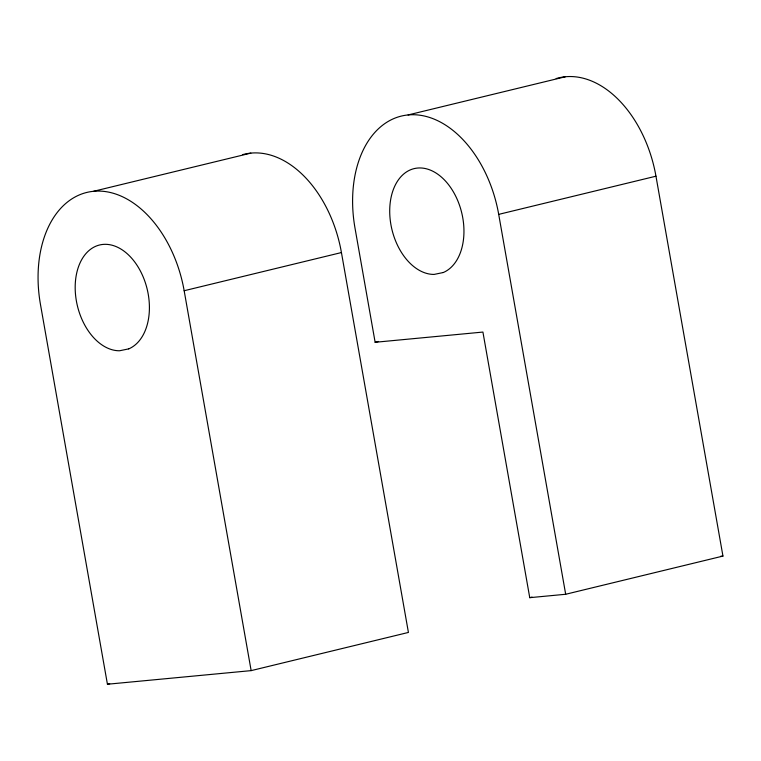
<?xml version="1.0" encoding="UTF-8"?>
<svg xmlns="http://www.w3.org/2000/svg" width="761" height="761" viewBox="0 0 761 761"><rect width="100%" height="100%" fill="white"/><g stroke="black" fill="none" stroke-linecap="round" stroke-linejoin="round"><path stroke-width="1.14" d="M242.759 154.597A108.157 71.762 76.4 0 1 341.432 252.557L408.419 632.439L251.149 670.622L107.434 684.234L40.447 304.343A108.157 71.762 76.4 0 1 93.574 191.296L250.845 153.123M556.158 78.564A108.157 71.762 76.4 0 1 655.963 176.2L722.95 556.082L565.68 594.265L529.751 597.67L482.921 332.062L375.135 342.279L354.987 227.996A108.157 71.762 76.4 0 1 408.105 114.94L565.375 76.766M93.574 191.296A108.157 71.762 76.4 0 1 184.162 290.731L341.432 252.557M408.105 114.94A108.157 71.762 76.4 0 1 498.702 214.374L655.963 176.2M375.135 342.279L378.569 341.442M107.434 684.234L109.679 683.692M529.751 597.67L532.044 597.109M720.591 556.31L722.95 556.082M498.702 214.374L565.68 594.265M184.162 290.731L251.149 670.622M443.273 272.524L434.093 274.417A54.079 35.881 76.4 0 1 390.774 198.963A54.079 35.881 76.4 0 1 450.074 186.74A54.079 35.881 76.4 0 1 443.273 272.524M128.742 348.871L119.563 350.764A54.079 35.881 76.4 0 1 76.243 275.32A54.079 35.881 76.4 0 1 135.534 263.097A54.079 35.881 76.4 0 1 128.742 348.871"/></g></svg>
